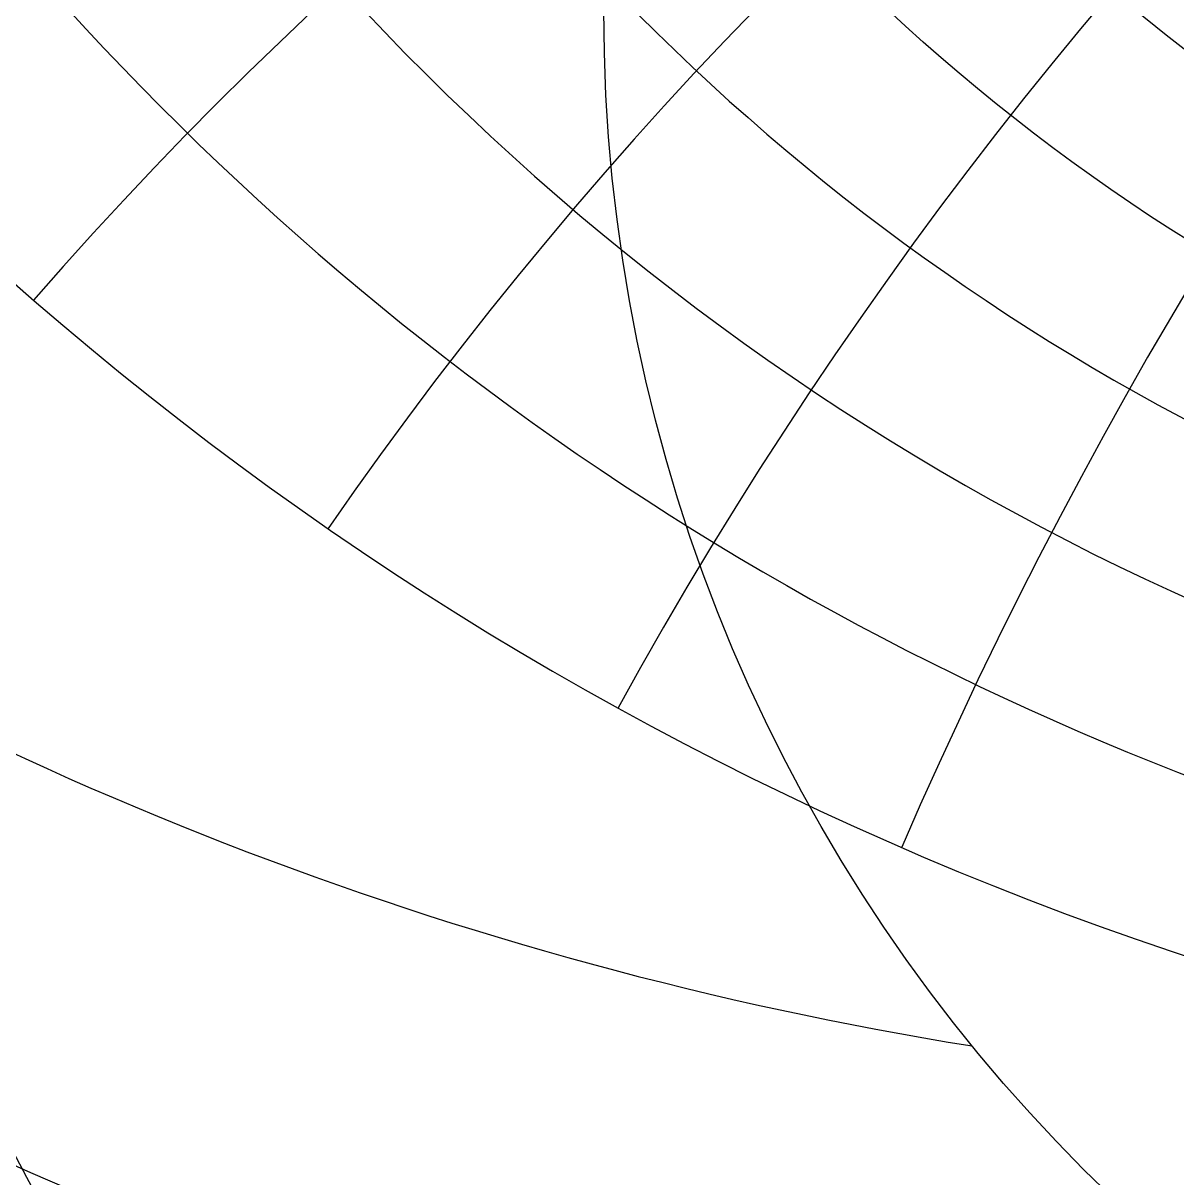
# Model space of a CAD drawing. Header units: millimetres. Extents: x -55 to 55, y -55 to 56.
# Drawn here: x -31.34 to -15.05, y -16.48 to -0.18 of the extents above; entities that cross this region are included whole.
import ezdxf

# ---------------------------------------------------------------- set-up
doc = ezdxf.new("R2010")
doc.units = ezdxf.units.MM
for name, color, linetype in [('CUT_OUTER', 1, 'Continuous'), ('ENGRAVE', 7, 'Continuous'), ('ENGRAVE_FINE', 8, 'Continuous')]:
    doc.layers.add(name, color=color, linetype=linetype)

msp = doc.modelspace()

# ---------------------------------------------------------------- linework, layer by layer
at = {"layer": 'CUT_OUTER'}
msp.add_arc((-0.0002, -0.0001), 54.7499, 132.89036, 87.80158, dxfattribs=at)
at = {"layer": 'ENGRAVE'}
for centre, radius in [((0, 0), 54), ((0, 20.5693), 28.0828), ((0, 19.0262), 24.6247), ((0, 17.7713), 21.4865), ((0, 0), 35.3478), ((0, 16.7477), 18.6002), ((0, 0), 23.1383)]:
    msp.add_circle(centre, radius, dxfattribs=at)
for centre, radius, start, end in [((0, 22.4797), 31.9512, 104.6529, 75.3471), ((0, 24.8695), 36.3547, 147.33942, 32.66058), ((0, 27.9026), 41.4714, 169.60534, 10.39466), ((0, 31.8273), 47.5652, 186.81771, 353.18229), ((-9.755, 36.4062), 51.6724, 212.55128, 260.88684), ((-23.3039, 40.3636), 58.4958, 239.415548, 278.083995)]:
    msp.add_arc(centre, radius, start, end, dxfattribs=at)
at = {"layer": 'ENGRAVE_FINE'}
for centre, radius, start, end in [((-145.1396, -39.2577), 154.4544, 8.977692, 35.48643), ((-145.1396, -39.2577), 154.4544, 8.977692, 35.48643), ((-91.4982, -39.2577), 105.653, 13.606314, 53.548789), ((-91.4982, -39.2577), 105.653, 13.606314, 53.548789), ((-62.9562, -39.2577), 82.1834, 18.409528, 71.93986), ((-62.9562, -39.2577), 82.1834, 18.409528, 71.93986), ((-44.3267, -39.2577), 68.9601, 23.457516, 90.642678), ((-44.3267, -39.2577), 68.9601, 23.457516, 90.642678), ((44.3267, -39.2577), 68.9601, 89.357322, 156.542484), ((44.3267, -39.2577), 68.9601, 89.357322, 156.542484), ((-30.4994, -39.2577), 60.9988, 28.831877, 104.724148), ((-30.4994, -39.2577), 60.9988, 28.831877, 104.724148), ((30.4994, -39.2577), 60.9988, 75.275852, 151.168123), ((30.4994, -39.2577), 60.9988, 75.275852, 151.168123), ((-19.2273, -39.2577), 56.2168, 34.62999, 115.09932), ((-19.2273, -39.2577), 56.2168, 34.62999, 115.09932), ((19.2273, -39.2577), 56.2168, 64.90068, 145.37001), ((19.2273, -39.2577), 56.2168, 64.90068, 145.37001), ((-9.3147, -39.2577), 53.6414, 40.97049, 124.0989), ((-9.3147, -39.2577), 53.6414, 40.97049, 124.0989), ((9.3147, -39.2577), 53.6414, 55.9011, 139.02951), ((9.3147, -39.2577), 53.6414, 55.9011, 139.02951), ((0, 54.4824), 77.4375, 225.796451, 314.203549)]:
    msp.add_arc(centre, radius, start, end, dxfattribs=at)

doc.saveas('drawing.dxf')
